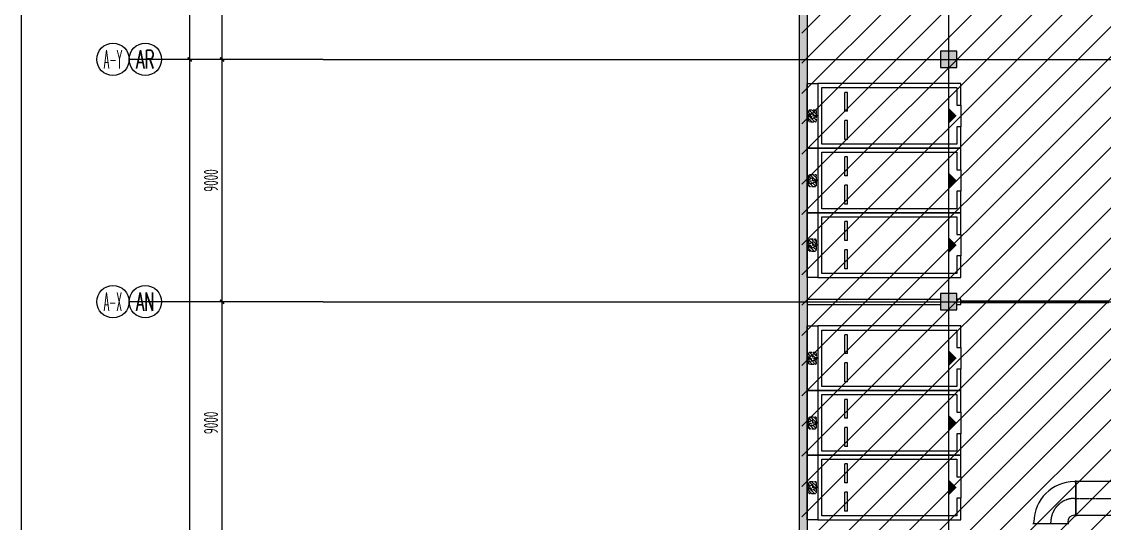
# Model space of a CAD drawing. Extents: x -20827274 to 1300756471, y -549375 to 3431892.
# Drawn here: x -124307 to -84129, y -192490 to -173860 of the extents above; entities that cross this region are included whole.
import ezdxf
from ezdxf.enums import TextEntityAlignment as Align

# ---------------------------------------------------------------- set-up
doc = ezdxf.new("R2010")
doc.units = 0
doc.header["$LTSCALE"] = 10
for name, pattern in [('CENTER2', [1.125, 0.75, -0.125, 0.125, -0.125]), ('暖附图底图$0$DASH', [0.35, 0.25, -0.1]), ('暖附图底图$0$DOTE', [2.42, 2, -0.2, 0.02, -0.2])]:
    doc.linetypes.add(name, pattern=pattern)
for name, color, linetype in [('1-zs', 3, 'Continuous'), ('A-PUB_TITLE', 4, 'Continuous'), ('AXIS_TEXT', 7, 'Continuous'), ('DUCT-排烟中心线', 5, 'CENTER2'), ('DUCT-排烟法兰', 4, 'Continuous'), ('DUCT-排烟管', 2, 'Continuous'), ('DUCT-排烟管端线', 4, 'Continuous'), ('PUB_HATCH', 8, 'Continuous'), ('暖附图底图$0$00-停车位', 8, 'Continuous'), ('暖附图底图$0$1-标注暖通', 8, 'Continuous'), ('暖附图底图$0$A-COLUMN', 8, 'Continuous'), ('暖附图底图$0$A-PUB_HATCH', 8, 'Continuous'), ('暖附图底图$0$A-WALL', 8, 'Continuous'), ('暖附图底图$0$AXIS', 8, 'Continuous'), ('暖附图底图$0$AXIS_TEXT', 8, 'Continuous'), ('暖附图底图$0$car', 8, 'Continuous'), ('暖附图底图$0$DOOR_FIRE', 8, 'Continuous'), ('暖附图底图$0$DOTE', 8, 'Continuous'), ('暖附图底图$0$PUB_HATCH', 8, 'Continuous')]:
    doc.layers.add(name, color=color, linetype=linetype)
doc.layers.add('F-非人防区', color=105, linetype='Continuous', lineweight=15)
doc.styles.add('COMPLEX', font='COMPLEX.shx', dxfattribs={"width": 0.65})
doc.styles.add('暖附图底图$0$8B2_02_T3', font='tssdeng.shx', dxfattribs={"width": 0.6, "bigfont": 'TSSDCHN.shx'})
doc.styles.add('暖附图底图$0$_TCH_AXIS', font='COMPLEX', dxfattribs={"bigfont": 'GBCBIG'})
doc.dimstyles.new('暖附图底图$0$_TCH_ARCH&&150', dxfattribs={"dimtxt": 525, "dimasz": 150, "dimexe": 375, "dimexo": 450, "dimgap": 150, "dimtad": 1, "dimdec": 0, "dimrnd": 50, "dimzin": 0, "dimdsep": 46, "dimtxsty": '暖附图底图$0$8B2_02_T3', "dimblk": '暖附图底图$0$_ArchTick', "dimcen": 0.09, "dimclrt": 7, "dimazin": 2, "dimtfac": 1, "dimtdec": 0, "dimtix": 1, "dimtmove": 2, "dimatfit": 3, "dimfxl": 0, "dimtolj": 1, "dimtzin": 0, "dimarcsym": 0})

# ---------------------------------------------------------------- blocks, each defined once
blk = doc.blocks.new('暖附图底图$0$车位2400x5300')
at = {"layer": '暖附图底图$0$00-停车位', "color": 251}
for p, q in [((-875, -1000), (-175, -1000)), ((-875, -1100), (-875, -1000)), ((-875, -1100), (-175, -1100)), ((-175, -1100), (-175, -1000)), ((175, -1000), (875, -1000)), ((175, -1100), (175, -1000)), ((175, -1100), (875, -1100)), ((875, -1100), (875, -1000)), ((400, -5300), (-400, -5300))]:
    blk.add_line(p, q, dxfattribs=at)
blk.add_lwpolyline([(400, -5150), (400, -5300), (1200, -5300), (1200, 0), (-1200, 0), (-1200, -5300), (-400, -5300), (-400, -5150), (-1050, -5150), (-1050, -150), (1050, -150), (1050, -5150), (400, -5150)], dxfattribs=at)
blk.add_lwpolyline([(0, -5150, 0, 600, 0), (0, -4850, 600, 600, 0)], format="xyseb", dxfattribs=at)
blk = doc.blocks.new('暖附图底图$0$A$C2EF10B80')
at = {"layer": '暖附图底图$0$A-PUB_HATCH'}
h = blk.add_hatch(dxfattribs=at)
h.set_pattern_fill('ANSI31', color=256, scale=50, angle=-16.4434)
h.set_pattern_definition([(45, (6188.46, 7099.97), (-56.1266, 56.1266), [])])
h.paths.add_polyline_path([(-983, -100, 0.414214), (-1033, -50), (-1184, -50), (-1091, -207), (-1210, -207), (-1204, -250), (-983, -250)])
h.paths.add_polyline_path([(-983, -250), (-1204, -250), (-1190, -350), (-1033, -350, 0.414213), (-983, -300)])
h.paths.add_polyline_path([(-1262, -250), (-1417, -250), (-1417, -300, 0.414215), (-1367, -350), (-1207, -350)])
h.paths.add_polyline_path([(-1221, -50), (-1367, -50, 0.414214), (-1417, -100), (-1417, -250), (-1262, -250), (-1320, -146), (-1212, -146)])
at = {"layer": '暖附图底图$0$car', "linetype": '暖附图底图$0$DASH', "ltscale": 0.5}
blk.add_line((-1367, -350), (-1033, -350), dxfattribs=at)
at = {"layer": '暖附图底图$0$car', "linetype": '暖附图底图$0$DASH'}
blk.add_lwpolyline([(-2400, 0), (0, 0), (0, -400), (-2400, -400)], close=True, dxfattribs=at)
at = {"layer": '暖附图底图$0$car', "linetype": '暖附图底图$0$DASH', "ltscale": 0.5}
blk.add_lwpolyline([(-1320, -146), (-1185, -390), (-1210, -207), (-1091, -207), (-1227, 23), (-1212, -146)], close=True, dxfattribs=at)
for points in [[(-1367, -50, 0.414214), (-1417, -100), (-1417, -300)], [(-1033, -350, 0.414214), (-983, -300), (-983, -100, 0.414214), (-1033, -50), (-1367, -50)]]:
    blk.add_lwpolyline(points, format="xyb", dxfattribs=at)
at = {"layer": '暖附图底图$0$car', "linetype": '暖附图底图$0$DASH'}
blk.add_arc((-1367, -300), 50, 180, 270, dxfattribs=at)
blk = doc.blocks.new('暖附图底图$0$A$C77CA03F4')
at = {"rotation": 16.44344089606073}
for p in [(6792, 2422), (4490, 1742), (2189, 1063)]:
    blk.add_blockref('暖附图底图$0$A$C2EF10B80', p, dxfattribs=at)
blk = doc.blocks.new('_FZH')
blk.add_lwpolyline([(-0.5, -0.5), (0.5, -0.5), (0.5, 0.5), (-0.5, 0.5)], close=True)
at = {"layer": 'PUB_HATCH'}
blk.add_solid([(-0.5, -0.5), (0.5, -0.5), (-0.5, 0.5), (0.5, 0.5)], dxfattribs=at)
blk = doc.blocks.new('暖附图底图$0$$DorLib2D$00000213')
at = {"color": 0, "linetype": '暖附图底图$0$DASH', "const_width": 0.02}
blk.add_lwpolyline([(0.5, 0), (-0.5, 0)], dxfattribs=at)
blk = doc.blocks.new('_AXISO')
blk.add_circle((0, 0), 0.5)
at = {"layer": 'AXIS_TEXT', "style": 'COMPLEX', "width": 1.041667}
blk.add_attdef('A', text='', height=0.56, dxfattribs=at).set_placement((-0.25, -0.28), (0.25, -0.28), align=Align.FIT)
blk = doc.blocks.new('暖附图底图$0$_ArchTick')
at = {"color": 0, "linetype": 'ByBlock', "const_width": 0.4}
blk.add_lwpolyline([(-0.5, -0.5), (0.5, 0.5)], dxfattribs=at)
blk = doc.blocks.new('*D3182')
at = {"layer": 'Defpoints', "color": 0, "transparency": 16777216}
for p in [(-118067, -175260), (-113117, -175260), (-113117, -376260)]:
    blk.add_point(p, dxfattribs=at)
at = {"layer": '暖附图底图$0$AXIS', "color": 0, "lineweight": -2, "transparency": 16777216}
for p, q in [((-113567, -175260), (-118442, -175260)), ((-118067, -376260), (-118067, -175260)), ((-113567, -376260), (-118442, -376260))]:
    blk.add_line(p, q, dxfattribs=at)
at = {"layer": '暖附图底图$0$AXIS', "color": 0, "lineweight": -2, "transparency": 16777216, "xscale": 150, "yscale": 150, "zscale": 150}
for p, rotation in [((-118067, -175260), 90), ((-118067, -376260), 270)]:
    blk.add_blockref('暖附图底图$0$_ArchTick', p, dxfattribs=dict(at, rotation=rotation))
at = {"layer": '暖附图底图$0$AXIS', "color": 7, "transparency": 16777216, "insert": (-118480, -275760), "char_height": 525, "attachment_point": 5, "rotation": 90, "style": '暖附图底图$0$8B2_02_T3'}
blk.add_mtext('\\A1;201000', dxfattribs=at)
blk = doc.blocks.new('*D3204')
at = {"layer": 'Defpoints', "color": 0, "transparency": 16777216}
for p in [(-116867, -184260), (-113117, -184260), (-113117, -193260)]:
    blk.add_point(p, dxfattribs=at)
at = {"layer": '暖附图底图$0$AXIS', "color": 0, "lineweight": -2, "transparency": 16777216}
for p, q in [((-113567, -184260), (-117242, -184260)), ((-116867, -193260), (-116867, -184260)), ((-113567, -193260), (-117242, -193260))]:
    blk.add_line(p, q, dxfattribs=at)
at = {"layer": '暖附图底图$0$AXIS', "color": 0, "lineweight": -2, "transparency": 16777216, "xscale": 150, "yscale": 150, "zscale": 150}
for p, rotation in [((-116867, -184260), 90), ((-116867, -193260), 270)]:
    blk.add_blockref('暖附图底图$0$_ArchTick', p, dxfattribs=dict(at, rotation=rotation))
at = {"layer": '暖附图底图$0$AXIS', "color": 7, "transparency": 16777216, "insert": (-117280, -188760), "char_height": 525, "attachment_point": 5, "rotation": 90, "style": '暖附图底图$0$8B2_02_T3'}
blk.add_mtext('\\A1;9000', dxfattribs=at)
blk = doc.blocks.new('*D3205')
at = {"layer": 'Defpoints', "color": 0, "transparency": 16777216}
for p in [(-116867, -175260), (-113117, -175260), (-113117, -184260)]:
    blk.add_point(p, dxfattribs=at)
at = {"layer": '暖附图底图$0$AXIS', "color": 0, "lineweight": -2, "transparency": 16777216}
for p, q in [((-113567, -175260), (-117242, -175260)), ((-116867, -184260), (-116867, -175260)), ((-113567, -184260), (-117242, -184260))]:
    blk.add_line(p, q, dxfattribs=at)
at = {"layer": '暖附图底图$0$AXIS', "color": 0, "lineweight": -2, "transparency": 16777216, "xscale": 150, "yscale": 150, "zscale": 150}
for p, rotation in [((-116867, -175260), 90), ((-116867, -184260), 270)]:
    blk.add_blockref('暖附图底图$0$_ArchTick', p, dxfattribs=dict(at, rotation=rotation))
at = {"layer": '暖附图底图$0$AXIS', "color": 7, "transparency": 16777216, "insert": (-117280, -179760), "char_height": 525, "attachment_point": 5, "rotation": 90, "style": '暖附图底图$0$8B2_02_T3'}
blk.add_mtext('\\A1;9000', dxfattribs=at)
blk = doc.blocks.new('*D3206')
at = {"layer": 'Defpoints', "color": 0, "transparency": 16777216}
for p in [(-116867, -167810), (-113117, -167810), (-113117, -175260)]:
    blk.add_point(p, dxfattribs=at)
at = {"layer": '暖附图底图$0$AXIS', "color": 0, "lineweight": -2, "transparency": 16777216}
for p, q in [((-113567, -167810), (-117242, -167810)), ((-116867, -175260), (-116867, -167810)), ((-113567, -175260), (-117242, -175260))]:
    blk.add_line(p, q, dxfattribs=at)
at = {"layer": '暖附图底图$0$AXIS', "color": 0, "lineweight": -2, "transparency": 16777216, "xscale": 150, "yscale": 150, "zscale": 150}
for p, rotation in [((-116867, -167810), 90), ((-116867, -175260), 270)]:
    blk.add_blockref('暖附图底图$0$_ArchTick', p, dxfattribs=dict(at, rotation=rotation))
at = {"layer": '暖附图底图$0$AXIS', "color": 7, "transparency": 16777216, "insert": (-117280, -171535), "char_height": 525, "attachment_point": 5, "rotation": 90, "style": '暖附图底图$0$8B2_02_T3'}
blk.add_mtext('\\A1;7450', dxfattribs=at)
blk = doc.blocks.new('*D3327')
at = {"layer": 'Defpoints', "color": 0, "transparency": 16777216}
for p in [(-118067, -167810), (-113117, -167810), (-113117, -376260)]:
    blk.add_point(p, dxfattribs=at)
at = {"layer": '暖附图底图$0$AXIS', "color": 0, "lineweight": -2, "transparency": 16777216}
for p, q in [((-113567, -167810), (-118442, -167810)), ((-118067, -376260), (-118067, -167810)), ((-113567, -376260), (-118442, -376260))]:
    blk.add_line(p, q, dxfattribs=at)
at = {"layer": '暖附图底图$0$AXIS', "color": 0, "lineweight": -2, "transparency": 16777216, "xscale": 150, "yscale": 150, "zscale": 150}
for p, rotation in [((-118067, -167810), 90), ((-118067, -376260), 270)]:
    blk.add_blockref('暖附图底图$0$_ArchTick', p, dxfattribs=dict(at, rotation=rotation))
at = {"layer": '暖附图底图$0$AXIS', "color": 7, "transparency": 16777216, "insert": (-118480, -272035), "char_height": 525, "attachment_point": 5, "rotation": 90, "style": '暖附图底图$0$8B2_02_T3'}
blk.add_mtext('\\A1;208450', dxfattribs=at)
blk = doc.blocks.new('*D3349')
at = {"layer": 'Defpoints', "color": 0, "transparency": 16777216}
for p in [(-116867, -184260), (-113117, -184260), (-113117, -193260)]:
    blk.add_point(p, dxfattribs=at)
at = {"layer": '暖附图底图$0$AXIS', "color": 0, "lineweight": -2, "transparency": 16777216}
for p, q in [((-113567, -184260), (-117242, -184260)), ((-116867, -193260), (-116867, -184260)), ((-113567, -193260), (-117242, -193260))]:
    blk.add_line(p, q, dxfattribs=at)
at = {"layer": '暖附图底图$0$AXIS', "color": 0, "lineweight": -2, "transparency": 16777216, "xscale": 150, "yscale": 150, "zscale": 150}
for p, rotation in [((-116867, -184260), 90), ((-116867, -193260), 270)]:
    blk.add_blockref('暖附图底图$0$_ArchTick', p, dxfattribs=dict(at, rotation=rotation))
at = {"layer": '暖附图底图$0$AXIS', "color": 7, "transparency": 16777216, "insert": (-117280, -188760), "char_height": 525, "attachment_point": 5, "rotation": 90, "style": '暖附图底图$0$8B2_02_T3'}
blk.add_mtext('\\A1;9000', dxfattribs=at)
blk = doc.blocks.new('*D3350')
at = {"layer": 'Defpoints', "color": 0, "transparency": 16777216}
for p in [(-116867, -175260), (-113117, -175260), (-113117, -184260)]:
    blk.add_point(p, dxfattribs=at)
at = {"layer": '暖附图底图$0$AXIS', "color": 0, "lineweight": -2, "transparency": 16777216}
for p, q in [((-113567, -175260), (-117242, -175260)), ((-116867, -184260), (-116867, -175260)), ((-113567, -184260), (-117242, -184260))]:
    blk.add_line(p, q, dxfattribs=at)
at = {"layer": '暖附图底图$0$AXIS', "color": 0, "lineweight": -2, "transparency": 16777216, "xscale": 150, "yscale": 150, "zscale": 150}
for p, rotation in [((-116867, -175260), 90), ((-116867, -184260), 270)]:
    blk.add_blockref('暖附图底图$0$_ArchTick', p, dxfattribs=dict(at, rotation=rotation))
at = {"layer": '暖附图底图$0$AXIS', "color": 7, "transparency": 16777216, "insert": (-117280, -179760), "char_height": 525, "attachment_point": 5, "rotation": 90, "style": '暖附图底图$0$8B2_02_T3'}
blk.add_mtext('\\A1;9000', dxfattribs=at)
blk = doc.blocks.new('*D3351')
at = {"layer": 'Defpoints', "color": 0, "transparency": 16777216}
for p in [(-116867, -167810), (-113117, -167810), (-113117, -175260)]:
    blk.add_point(p, dxfattribs=at)
at = {"layer": '暖附图底图$0$AXIS', "color": 0, "lineweight": -2, "transparency": 16777216}
for p, q in [((-113567, -167810), (-117242, -167810)), ((-116867, -175260), (-116867, -167810)), ((-113567, -175260), (-117242, -175260))]:
    blk.add_line(p, q, dxfattribs=at)
at = {"layer": '暖附图底图$0$AXIS', "color": 0, "lineweight": -2, "transparency": 16777216, "xscale": 150, "yscale": 150, "zscale": 150}
for p, rotation in [((-116867, -167810), 90), ((-116867, -175260), 270)]:
    blk.add_blockref('暖附图底图$0$_ArchTick', p, dxfattribs=dict(at, rotation=rotation))
at = {"layer": '暖附图底图$0$AXIS', "color": 7, "transparency": 16777216, "insert": (-117280, -171535), "char_height": 525, "attachment_point": 5, "rotation": 90, "style": '暖附图底图$0$8B2_02_T3'}
blk.add_mtext('\\A1;7450', dxfattribs=at)
blk = doc.blocks.new('暖附图底图$0$AFSFCS')
at = {"layer": '暖附图底图$0$PUB_HATCH'}
blk.add_hatch(color=256, dxfattribs=at).paths.add_polyline_path([(-95158.6, -162810.4), (-95458.6, -162510.4), (-95458.6, -220260.4), (-95158.6, -220260.4)])
at = {"layer": '暖附图底图$0$A-WALL'}
for p, q in [((-95458.6, -162510.4), (-95458.6, -220260.4)), ((-95158.6, -162810.4), (-95158.6, -220260.4)), ((-95158.6, -184160.4), (-90208.6, -184160.4)), ((-95158.6, -184160.4), (-95158.6, -184360.4)), ((-95158.6, -184360.4), (-90208.6, -184360.4)), ((-89458.6, -184160.4), (-89608.6, -184160.4)), ((-89608.6, -184360.4), (-89458.6, -184360.4)), ((-89458.6, -184360.4), (-89458.6, -184160.4))]:
    blk.add_line(p, q, dxfattribs=at)
at = {"layer": '暖附图底图$0$AXIS'}
for p, q in [((-113117.3, -175260.4), (-120317.3, -175260.4)), ((-113117.3, -175260.4), (-119117.3, -175260.4)), ((-113117.3, -184260.4), (-120317.3, -184260.4)), ((-113117.3, -184260.4), (-119117.3, -184260.4))]:
    blk.add_line(p, q, dxfattribs=at)
at = {"layer": '暖附图底图$0$DOTE', "color": 127, "linetype": '暖附图底图$0$DOTE', "ltscale": 1.5}
for p, q in [((-95158.6, -155629.3), (-95158.6, -385768.2)), ((-89908.6, -155629.3), (-89908.6, -385768.2))]:
    blk.add_line(p, q, dxfattribs=at)
at = {"layer": '暖附图底图$0$DOTE', "color": 16, "linetype": '暖附图底图$0$DOTE', "ltscale": 1.5}
for p, q in [((-113117.3, -175260.4), (10791.4, -175260.4)), ((-113117.3, -184260.4), (10791.4, -184260.4))]:
    blk.add_line(p, q, dxfattribs=at)
at = {"rotation": 73.55655642770577}
for p in [(-94758.6, -183360.4), (-94758.6, -192360.4)]:
    blk.add_blockref('暖附图底图$0$A$C77CA03F4', p, dxfattribs=at)
at = {"layer": '暖附图底图$0$00-停车位', "rotation": 89.99999999229208}
for p in [(-94758.6, -177360.4), (-94758.6, -179760.4), (-94758.6, -182160.4), (-94758.6, -186360.4), (-94758.6, -188760.4), (-94758.6, -191160.4)]:
    blk.add_blockref('暖附图底图$0$车位2400x5300', p, dxfattribs=at)
at = {"layer": '暖附图底图$0$A-COLUMN', "xscale": 600, "yscale": 600, "zscale": 600, "rotation": 90}
for p in [(-89908.6, -175260.4), (-89908.6, -184260.4)]:
    blk.add_blockref('_FZH', p, dxfattribs=at)
at = {"layer": '暖附图底图$0$AXIS'}
ref = blk.add_blockref('_AXISO', (-120917.3, -175260.4), dxfattribs=dict(at, xscale=1200, yscale=1200, zscale=1200))
ref.add_attrib('A', 'A-Y', dxfattribs={"layer": '暖附图底图$0$AXIS_TEXT', "height": 678.82, "style": '暖附图底图$0$_TCH_AXIS', "width": 0.318182}).set_placement((-121256.7, -175599.8), (-120577.9, -175599.8), align=Align.FIT)
ref = blk.add_blockref('_AXISO', (-119717.3, -175260.4), dxfattribs=dict(at, xscale=1200, yscale=1200, zscale=1200))
ref.add_attrib('A', 'AR', dxfattribs={"layer": '暖附图底图$0$AXIS_TEXT', "height": 678.82, "style": '暖附图底图$0$_TCH_AXIS', "width": 0.538462}).set_placement((-120056.7, -175599.8), (-119377.9, -175599.8), align=Align.FIT)
ref = blk.add_blockref('_AXISO', (-120917.3, -184260.4), dxfattribs=dict(at, xscale=1200, yscale=1200, zscale=1200))
ref.add_attrib('A', 'A-X', dxfattribs={"layer": '暖附图底图$0$AXIS_TEXT', "height": 678.82, "style": '暖附图底图$0$_TCH_AXIS', "width": 0.323077}).set_placement((-121256.7, -184599.8), (-120577.9, -184599.8), align=Align.FIT)
ref = blk.add_blockref('_AXISO', (-119717.3, -184260.4), dxfattribs=dict(at, xscale=1200, yscale=1200, zscale=1200))
ref.add_attrib('A', 'AN', dxfattribs={"layer": '暖附图底图$0$AXIS_TEXT', "height": 678.82, "style": '暖附图底图$0$_TCH_AXIS', "width": 0.525}).set_placement((-120056.7, -184599.8), (-119377.9, -184599.8), align=Align.FIT)
at = {"layer": '暖附图底图$0$DOOR_FIRE', "xscale": -5500, "yscale": -5500, "zscale": 200, "rotation": 7.482491390926929e-12}
blk.add_blockref('暖附图底图$0$$DorLib2D$00000213', (-86708.6, -184260.4), dxfattribs=at)
at = {"layer": '暖附图底图$0$AXIS'}
for p1, p2, distance, picture, middle in [((-113117.3, -376260.4), (-113117.3, -167810.4), 4950, '*D3327', (-118479.8, -272035.4)), ((-113117.3, -175260.4), (-113117.3, -167810.4), 3750, '*D3206', (-117279.8, -171535.4)), ((-113117.3, -175260.4), (-113117.3, -167810.4), 3750, '*D3351', (-117279.8, -171535.4)), ((-113117.3, -376260.4), (-113117.3, -175260.4), 4950, '*D3182', (-118479.8, -275760.4)), ((-113117.3, -184260.4), (-113117.3, -175260.4), 3750, '*D3205', (-117279.8, -179760.4)), ((-113117.3, -184260.4), (-113117.3, -175260.4), 3750, '*D3350', (-117279.8, -179760.4)), ((-113117.3, -193260.4), (-113117.3, -184260.4), 3750, '*D3204', (-117279.8, -188760.4)), ((-113117.3, -193260.4), (-113117.3, -184260.4), 3750, '*D3349', (-117279.8, -188760.4))]:
    dim = blk.add_aligned_dim(p1=p1, p2=p2, distance=distance, dimstyle='暖附图底图$0$_TCH_ARCH&&150', dxfattribs=at)
    dim.commit()
    dim.dimension.update_dxf_attribs({"geometry": picture, "text_midpoint": middle})
blk = doc.blocks.new('暖附图底图')
at = {"layer": '暖附图底图$0$1-标注暖通', "linetype": '暖附图底图$0$DASH'}
blk.add_blockref('暖附图底图$0$AFSFCS', (500000, 0), dxfattribs=at)

msp = doc.modelspace()

# ---------------------------------------------------------------- hatches: boundary and pattern name
at = {"layer": 'F-非人防区'}
h = msp.add_hatch(dxfattribs=at)
h.set_pattern_fill('ANSI31', color=8, scale=500)
h.set_pattern_definition([(45, (-67108.6, 126739.6), (-561.266, 561.266), [])])
edge = h.paths.add_edge_path()
edge.add_line((26041.4, -160910.4), (26041.4, -174910.4))
edge.add_line((26041.4, -174910.4), (44466.4, -174910.4))
edge.add_line((44466.4, -174910.4), (44466.4, -230535.4))
edge.add_line((44466.4, -230535.4), (29591.4, -230535.4))
edge.add_line((29591.4, -230535.4), (29591.4, -228585.4))
edge.add_line((29591.4, -228585.4), (32466.4, -228585.4))
edge.add_line((32466.4, -228585.4), (32466.4, -223185.4))
edge.add_line((32466.4, -223185.4), (6116.4, -223185.4))
edge.add_line((6116.4, -223185.4), (6116.4, -236210.4))
edge.add_line((6116.4, -236210.4), (5916.4, -236210.4))
edge.add_line((5916.4, -236210.4), (5921.1, -289912.2))
edge.add_line((5921.1, -289912.2), (35191.4, -289912.2))
edge.add_line((35191.4, -289912.2), (35191.4, -296310.4))
edge.add_line((35191.4, -296310.4), (35041.4, -296310.4))
edge.add_line((35041.4, -296310.4), (35041.4, -296910.4))
edge.add_line((35041.4, -296910.4), (35641.4, -296910.4))
edge.add_line((35641.4, -296910.4), (44736.4, -305099.6))
edge.add_line((44736.4, -305099.6), (22456.5, -329844))
edge.add_line((22456.5, -329844), (22456.5, -340006.4))
edge.add_line((22456.5, -340006.4), (-13248.1, -379660.4))
edge.add_line((-13248.1, -379660.4), (-90108.6, -379660.4))
edge.add_line((-90108.6, -379660.4), (-90108.6, -373660.4))
edge.add_line((-90108.6, -373660.4), (-91358.6, -373660.4))
edge.add_arc((-91358.6, -361660.4), 12000, 180, 270, ccw=False)
edge.add_line((-103358.6, -361660.4), (-103358.6, -333450.4))
edge.add_line((-103358.6, -333450.4), (-95358.6, -333436.6))
edge.add_line((-95358.6, -333436.6), (-95358.6, -160610.4))
edge.add_line((-95358.6, -160610.4), (-86333.4, -160610.4))
edge.add_line((-86333.4, -160610.4), (-86333.6, -149790))
edge.add_line((-86333.6, -149790), (-73433.4, -149790))
edge.add_line((-73433.4, -149790), (-73433.4, -160610.4))
edge.add_line((-73433.4, -160610.4), (26041.4, -160910.4))

# ---------------------------------------------------------------- linework, layer by layer
at = {"layer": 'A-PUB_TITLE'}
msp.add_lwpolyline([(172693.4, -61755.5), (172693.4, -481755.5), (-124306.6, -481755.5), (-124306.6, -61755.5)], close=True, dxfattribs=at)
at = {"layer": 'DUCT-排烟中心线'}
for p, q in [((-85240.3, -191564.8), (-85190.3, -191564.8)), ((-85190.1, -191564.8), (-81276.5, -191564.8)), ((-86115.3, -192489.8), (-86115.3, -192439.8))]:
    msp.add_line(p, q, dxfattribs=at)
msp.add_arc((-85240.3, -192439.8), 875, 90, 180, dxfattribs=at)
at = {"layer": 'DUCT-排烟法兰'}
for p, q in [((-85190.2, -192234.8), (-85190.2, -190894.8)), ((-86785.3, -192489.9), (-85445.3, -192489.9))]:
    msp.add_line(p, q, dxfattribs=at)
at = {"layer": 'DUCT-排烟法兰', "color": 18, "true_color": 0x000000}
for p in [(-85190.3, -191564.8, 500), (-85190.1, -191564.8, 500), (-86115.3, -192489.8, 500)]:
    msp.add_point(p, dxfattribs=at)
at = {"layer": 'DUCT-排烟管'}
for p, q in [((-85240.3, -190939.8), (-85190.3, -190939.8)), ((-81276.5, -190939.8), (-85190.1, -190939.8)), ((-85190.1, -190939.8), (-85190.1, -192189.8)), ((-86740.3, -192489.8), (-86740.3, -192439.8)), ((-85490.3, -192439.8), (-85490.3, -192489.8)), ((-85190.3, -192189.8), (-85240.3, -192189.8)), ((-85190.1, -192189.8), (-81276.5, -192189.8))]:
    msp.add_line(p, q, dxfattribs=at)
for radius in [1500, 250]:
    msp.add_arc((-85240.3, -192439.8), radius, 90, 180, dxfattribs=at)
at = {"layer": 'DUCT-排烟管', "color": 18, "true_color": 0x000000}
for p in [(-85190.3, -191564.8, 500), (-86115.3, -192489.8, 500)]:
    msp.add_point(p, dxfattribs=at)
at = {"layer": 'DUCT-排烟管端线'}
for p, q in [((-85190.3, -190939.8), (-85190.3, -192189.8)), ((-86740.3, -192489.8), (-85490.3, -192489.8))]:
    msp.add_line(p, q, dxfattribs=at)

# ---------------------------------------------------------------- block references
at = {"layer": '1-zs'}
msp.add_blockref('暖附图底图', (-500000, 0), dxfattribs=at)

doc.saveas('drawing.dxf')
